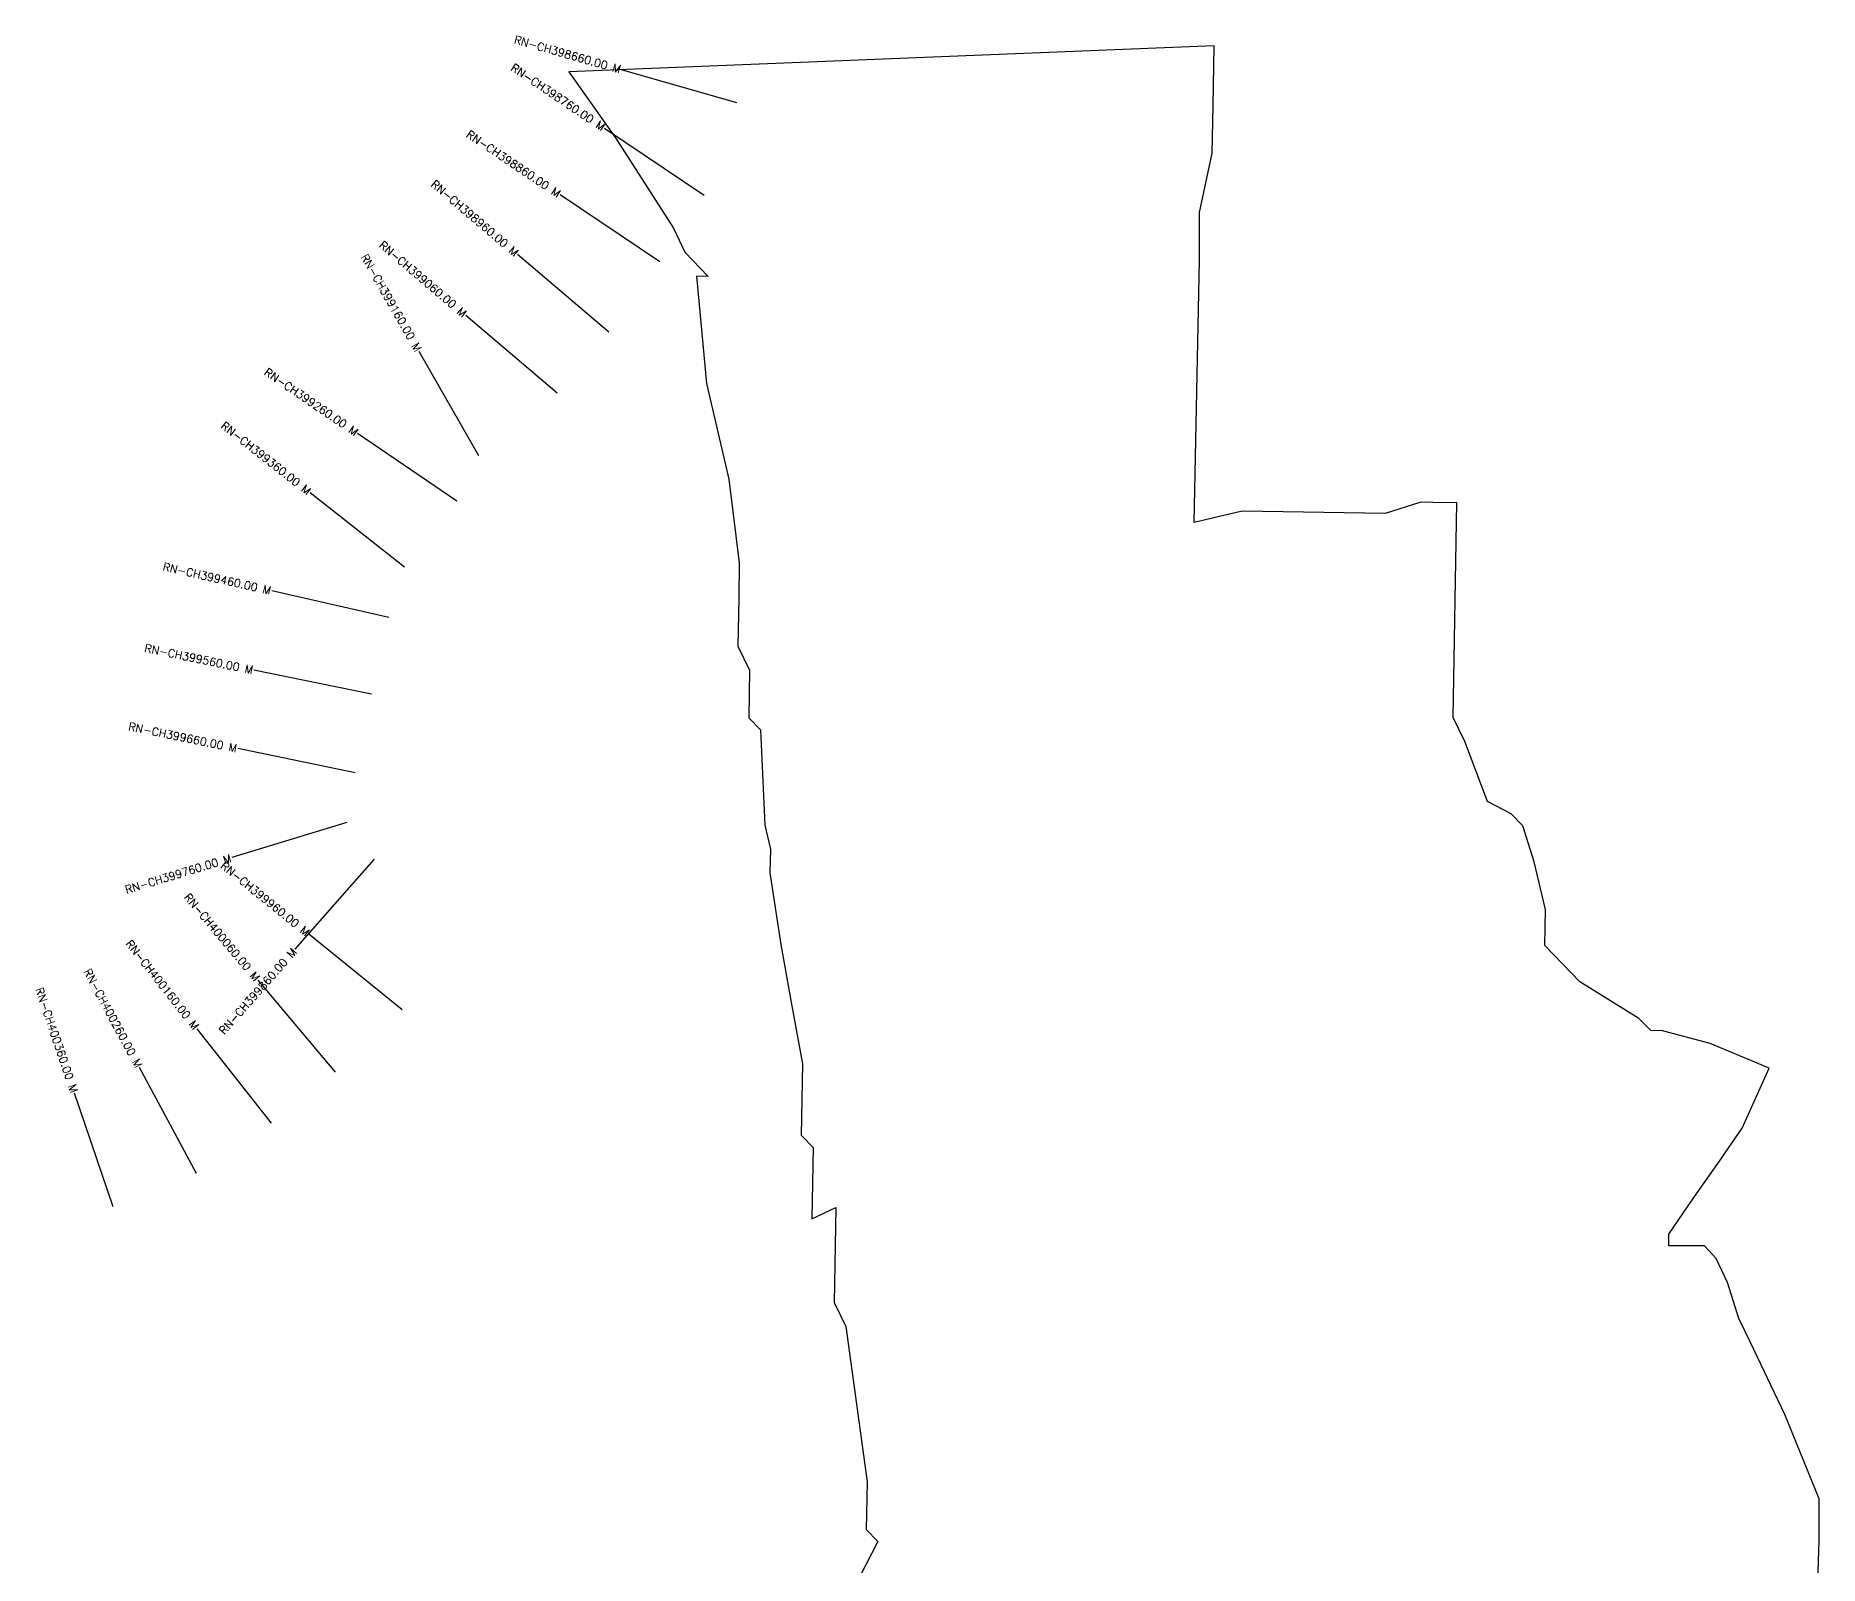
# Model space of a CAD drawing. Header units: metres. Extents: x 302122 to 307194, y 1940197 to 1944716.
# Drawn here: x 304603 to 306832, y 1942805 to 1944716 of the extents above; entities that cross this region are included whole.
import ezdxf
from ezdxf.enums import TextEntityAlignment as Align

# ---------------------------------------------------------------- set-up
doc = ezdxf.new("R2010")
doc.units = ezdxf.units.M
for name, color, linetype in [('CS', 134, 'Continuous'), ('CSMark', 6, 'Continuous'), ('VILLAGE BOUNDRY', 10, 'Continuous')]:
    doc.layers.add(name, color=color, linetype=linetype)
doc.styles.get("Standard").update_dxf_attribs({"font": 'simplex.shx'})

msp = doc.modelspace()

# ---------------------------------------------------------------- linework, layer by layer
at = {"layer": 'CS'}
for p, q in [((305479.4, 1944632.5), (305335.2, 1944673.7)), ((305438.7, 1944516.7), (305314.1, 1944600.3)), ((305383, 1944433.7), (305258.4, 1944517.3)), ((305319.5, 1944345.8), (305205.2, 1944443)), ((305254.7, 1944269.7), (305140.5, 1944366.8)), ((305156.9, 1944191.6), (305082.4, 1944321.8)), ((305129.3, 1944134.7), (305005.4, 1944219.2)), ((305064, 1944052.5), (304946.1, 1944145.2)), ((305044.4, 1943989.5), (304898.1, 1944022.6)), ((305022.7, 1943893.5), (304875.7, 1943923.6)), ((305002.6, 1943795.5), (304855.6, 1943825.7)), ((304991.9, 1943733.2), (304848.4, 1943689.5)), ((305026.3, 1943687.7), (304927.1, 1943575.2)), ((305061, 1943499.4), (304944.4, 1943593.8)), ((304977.7, 1943421.6), (304881.2, 1943536.5)), ((304897.7, 1943357.7), (304804.9, 1943475.6)), ((304804, 1943295.1), (304733, 1943427.2)), ((304699.9, 1943253.2), (304651.9, 1943395.3))]:
    msp.add_line(p, q, dxfattribs=at)
at = {"layer": 'VILLAGE BOUNDRY'}
msp.add_lwpolyline([(306830.2, 1942784.6), (306831.9, 1942836.4), (306831.9, 1942888.7), (306789, 1942993.7), (306745.9, 1943083.7), (306731.5, 1943113.7), (306717.4, 1943158.6), (306703, 1943188.6), (306688.3, 1943204.4), (306643.7, 1943204.4), (306643.9, 1943219.3), (306674.5, 1943263.5), (306705, 1943307.6), (306735.4, 1943351.7), (306769.3, 1943426.3), (306695.4, 1943457.3), (306636.1, 1943473.3), (306621.2, 1943473.4), (306606.5, 1943488.5), (306532.8, 1943534.4), (306488.9, 1943579.8), (306489.6, 1943624.5), (306475.7, 1943684.3), (306461.6, 1943729.2), (306446.9, 1943744.3), (306417.4, 1943759.7), (306403.1, 1943797.2), (306388.9, 1943834.6), (306374.5, 1943864.7), (306378.9, 1944132.6), (306349.2, 1944133.1), (306334.2, 1944133.4), (306289.3, 1944119.2), (306110.7, 1944122.2), (306050.9, 1944108.3), (306057.3, 1944435.8), (306057.3, 1944495.3), (306073.4, 1944569.6), (306074.4, 1944629.1), (306075.6, 1944703.5), (305269.5, 1944671.3), (305327.6, 1944588.5), (305400.1, 1944475.7), (305414.5, 1944445.8), (305443.7, 1944415.5), (305428.9, 1944415.8), (305441.5, 1944281.7), (305469.3, 1944162.2), (305482.4, 1944057.9), (305481.7, 1944013.3), (305480.7, 1943953.8), (305495.1, 1943923.8), (305494.2, 1943864.3), (305508.8, 1943849.2), (305514.2, 1943730.1), (305521.2, 1943700.2), (305520.7, 1943670.5), (305534.1, 1943581), (305547.7, 1943506.4), (305561.4, 1943431.8), (305559.9, 1943342.6), (305574.5, 1943327.5), (305573.1, 1943238.2), (305603.1, 1943252.6), (305601.1, 1943133.6), (305615.4, 1943103.7), (305642, 1942909.8), (305641, 1942850.3), (305655.6, 1942835.2), (305624.9, 1942776.2)], dxfattribs=at)

# ---------------------------------------------------------------- texts
at = {"layer": 'CSMark'}
for s, rotation, p in [('RN-CH398660.00 M', 344.0454, (305334.2, 1944674)), ('RN-CH398760.00 M', 326.1386, (305313.3, 1944600.9)), ('RN-CH398860.00 M', 326.1386, (305257.6, 1944517.8)), ('RN-CH398960.00 M', 319.629, (305204.5, 1944443.6)), ('RN-CH399060.00 M', 319.629, (305139.7, 1944367.5)), ('RN-CH399160.00 M', 299.7854, (305081.9, 1944322.7)), ('RN-CH399260.00 M', 325.6999, (305004.6, 1944219.8)), ('RN-CH399360.00 M', 321.8449, (304945.3, 1944145.8)), ('RN-CH399460.00 M', 347.2518, (304897.1, 1944022.9)), ('RN-CH399560.00 M', 348.4068, (304874.7, 1943923.8)), ('RN-CH399660.00 M', 348.4068, (304854.6, 1943825.9)), ('RN-CH399760.00 M', 16.947, (304847.4, 1943689.2)), ('RN-CH399960.00 M', 320.9879, (304943.7, 1943594.5)), ('RN-CH400060.00 M', 310.0464, (304880.5, 1943537.2)), ('RN-CH400160.00 M', 308.2036, (304804.3, 1943476.4)), ('RN-CH399860.00 M', 48.6005, (304926.5, 1943574.5)), ('RN-CH400260.00 M', 298.2751, (304732.5, 1943428.1)), ('RN-CH400360.00 M', 288.6708, (304651.6, 1943396.2))]:
    msp.add_text(s, height=10, rotation=rotation, dxfattribs=at).set_placement(p, align=Align.MIDDLE_RIGHT)

doc.saveas('drawing.dxf')
